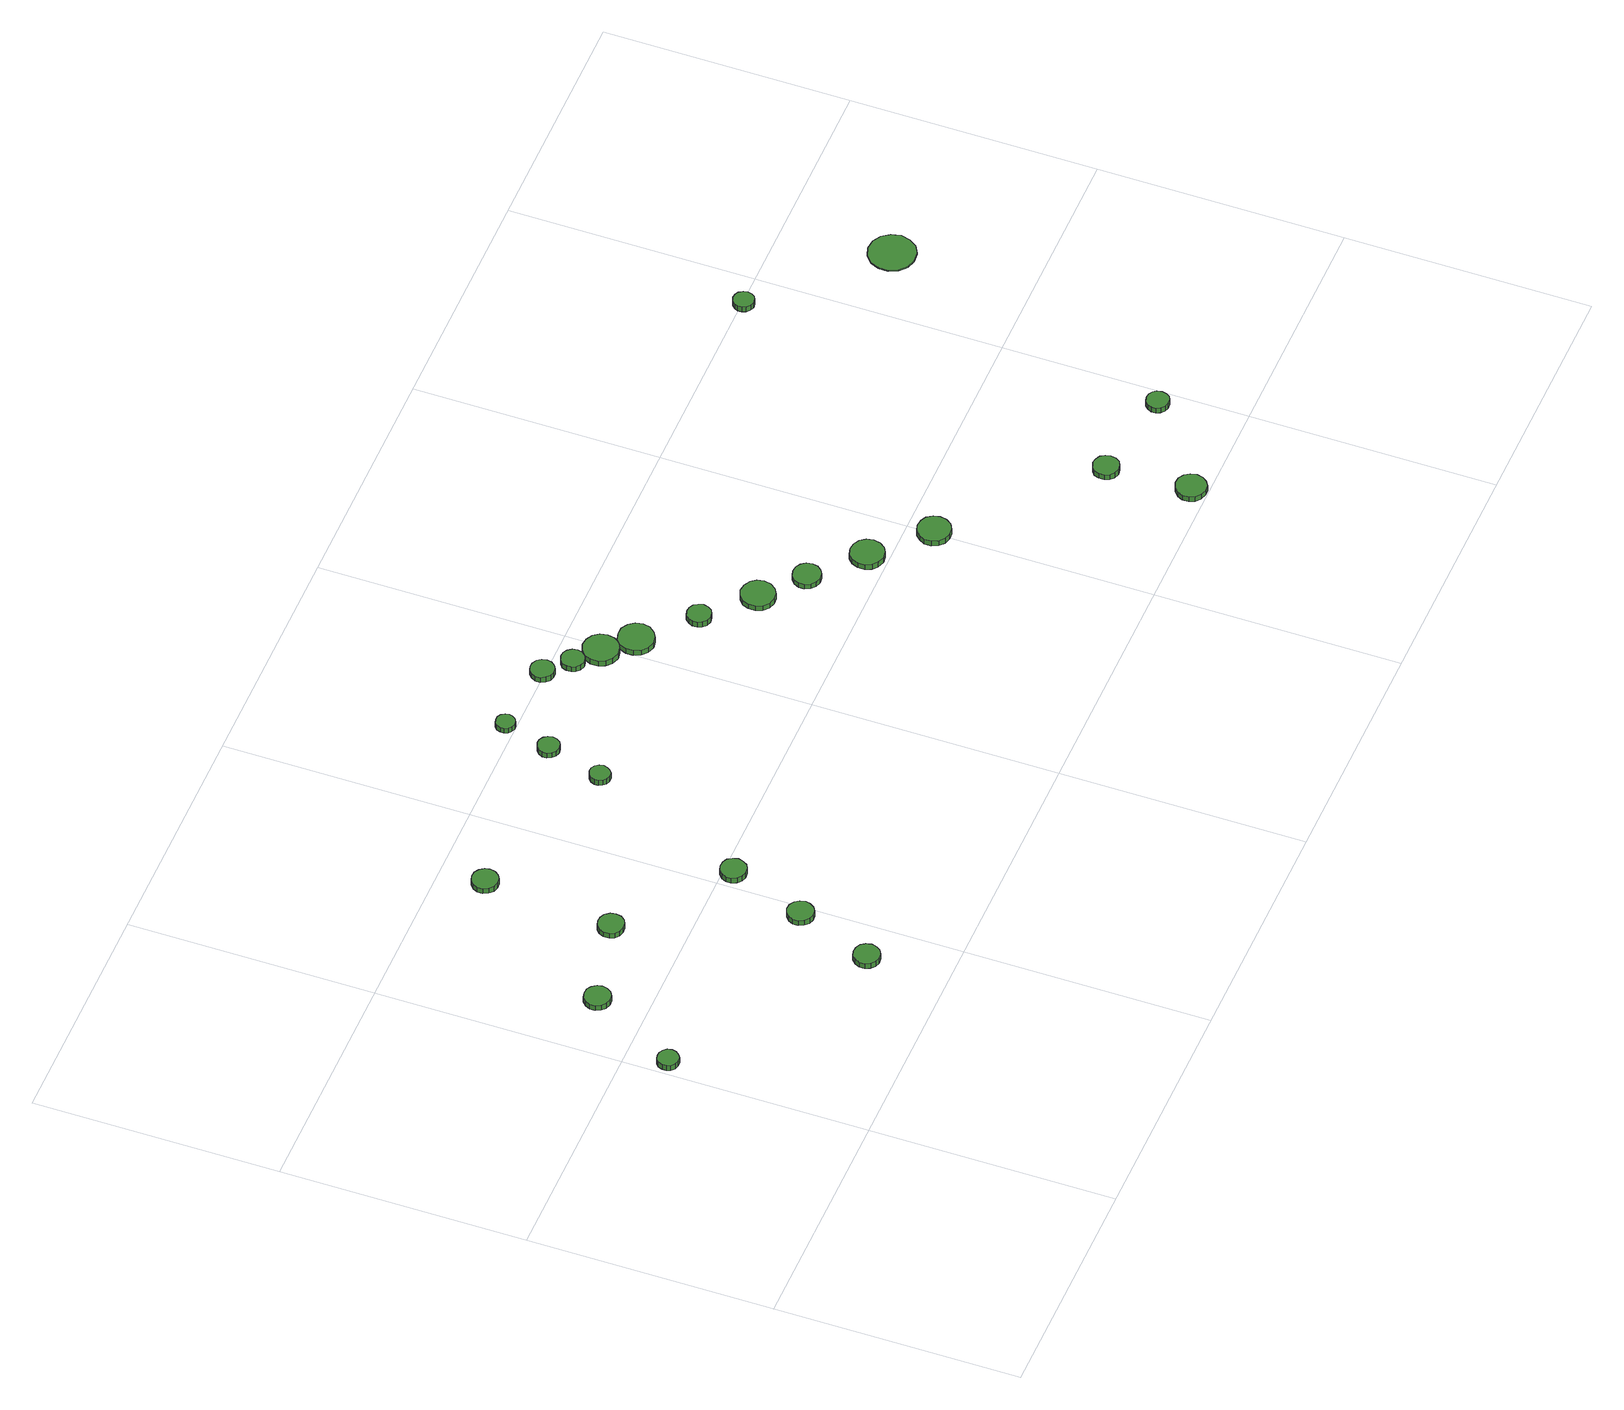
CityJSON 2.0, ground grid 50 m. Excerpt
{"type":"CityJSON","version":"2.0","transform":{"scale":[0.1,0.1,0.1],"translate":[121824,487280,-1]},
"CityObjects":{
"tree1":{"type":"SolitaryVegetationObject","attributes":{"function":"something"},"geometry":[{"type":"MultiSurface","lod":"1","boundaries":[[[0,1,2,3,4,5,6,7,8,9,10,11,12,13,14]],[[15,16,17,18,19,20,21,22,23,24,25,26,27,28,29]],[[0,29,28,1]],[[1,28,27,2]],[[2,27,26,3]],[[3,26,25,4]],[[4,25,24,5]],[[5,24,23,6]],[[6,23,22,7]],[[7,22,21,8]],[[8,21,20,9]],[[9,20,19,10]],[[10,19,18,11]],[[11,18,17,12]],[[12,17,16,13]],[[13,16,15,14]],[[14,15,29,0]]]}]},
"tree2":{"type":"SolitaryVegetationObject","attributes":{"function":"something"},"geometry":[{"type":"MultiSurface","lod":"1","boundaries":[[[30,31,32,33,34,35,36,37,38,39,40,41,42,43,44]],[[45,46,47,48,49,50,51,52,53,54,55,56,57,58,59]],[[30,59,58,31]],[[31,58,57,32]],[[32,57,56,33]],[[33,56,55,34]],[[34,55,54,35]],[[35,54,53,36]],[[36,53,52,37]],[[37,52,51,38]],[[38,51,50,39]],[[39,50,49,40]],[[40,49,48,41]],[[41,48,47,42]],[[42,47,46,43]],[[43,46,45,44]],[[44,45,59,30]]]}]},
"tree3":{"type":"SolitaryVegetationObject","attributes":{"function":"something"},"geometry":[{"type":"MultiSurface","lod":"1","boundaries":[[[60,61,62,63,64,65,66,67,68,69,70,71,72,73,74]],[[75,76,77,78,79,80,81,82,83,84,85,86,87,88,89]],[[60,89,88,61]],[[61,88,87,62]],[[62,87,86,63]],[[63,86,85,64]],[[64,85,84,65]],[[65,84,83,66]],[[66,83,82,67]],[[67,82,81,68]],[[68,81,80,69]],[[69,80,79,70]],[[70,79,78,71]],[[71,78,77,72]],[[72,77,76,73]],[[73,76,75,74]],[[74,75,89,60]]]}]},
"tree4":{"type":"SolitaryVegetationObject","attributes":{"function":"something"},"geometry":[{"type":"MultiSurface","lod":"1","boundaries":[[[90,91,92,93,94,95,96,97,98,99,100,101,102,103,104]],[[105,106,107,108,109,110,111,112,113,114,115,116,117,118,119]],[[90,119,118,91]],[[91,118,117,92]],[[92,117,116,93]],[[93,116,115,94]],[[94,115,114,95]],[[95,114,113,96]],[[96,113,112,97]],[[97,112,111,98]],[[98,111,110,99]],[[99,110,109,100]],[[100,109,108,101]],[[101,108,107,102]],[[102,107,106,103]],[[103,106,105,104]],[[104,105,119,90]]]}]},
"tree5":{"type":"SolitaryVegetationObject","attributes":{"function":"something"},"geometry":[{"type":"MultiSurface","lod":"1","boundaries":[[[120,121,122,123,124,125,126,127,128,129,130,131,132,133,134]],[[135,136,137,138,139,140,141,142,143,144,145,146,147,148,149]],[[120,149,148,121]],[[121,148,147,122]],[[122,147,146,123]],[[123,146,145,124]],[[124,145,144,125]],[[125,144,143,126]],[[126,143,142,127]],[[127,142,141,128]],[[128,141,140,129]],[[129,140,139,130]],[[130,139,138,131]],[[131,138,137,132]],[[132,137,136,133]],[[133,136,135,134]],[[134,135,149,120]]]}]},
"tree6":{"type":"SolitaryVegetationObject","attributes":{"function":"something"},"geometry":[{"type":"MultiSurface","lod":"1","boundaries":[[[150,151,152,153,154,155,156,157,158,159,160,161,162,163,164]],[[165,166,167,168,169,170,171,172,173,174,175,176,177,178,179]],[[150,179,178,151]],[[151,178,177,152]],[[152,177,176,153]],[[153,176,175,154]],[[154,175,174,155]],[[155,174,173,156]],[[156,173,172,157]],[[157,172,171,158]],[[158,171,170,159]],[[159,170,169,160]],[[160,169,168,161]],[[161,168,167,162]],[[162,167,166,163]],[[163,166,165,164]],[[164,165,179,150]]]}]},
"tree7":{"type":"SolitaryVegetationObject","attributes":{"function":"something"},"geometry":[{"type":"MultiSurface","lod":"1","boundaries":[[[180,181,182,183,184,185,186,187,188,189,190,191,192,193,194]],[[195,196,197,198,199,200,201,202,203,204,205,206,207,208,209]],[[180,209,208,181]],[[181,208,207,182]],[[182,207,206,183]],[[183,206,205,184]],[[184,205,204,185]],[[185,204,203,186]],[[186,203,202,187]],[[187,202,201,188]],[[188,201,200,189]],[[189,200,199,190]],[[190,199,198,191]],[[191,198,197,192]],[[192,197,196,193]],[[193,196,195,194]],[[194,195,209,180]]]}]},
"tree8":{"type":"SolitaryVegetationObject","attributes":{"function":"something"},"geometry":[{"type":"MultiSurface","lod":"1","boundaries":[[[210,211,212,213,214,215,216,217,218,219,220,221,222,223,224]],[[225,226,227,228,229,230,231,232,233,234,235,236,237,238,239]],[[210,239,238,211]],[[211,238,237,212]],[[212,237,236,213]],[[213,236,235,214]],[[214,235,234,215]],[[215,234,233,216]],[[216,233,232,217]],[[217,232,231,218]],[[218,231,230,219]],[[219,230,229,220]],[[220,229,228,221]],[[221,228,227,222]],[[222,227,226,223]],[[223,226,225,224]],[[224,225,239,210]]]}]},
"tree9":{"type":"SolitaryVegetationObject","attributes":{"function":"something"},"geometry":[{"type":"MultiSurface","lod":"1","boundaries":[[[240,241,242,243,244,245,246,247,248,249,250,251,252,253,254]],[[255,256,257,258,259,260,261,262,263,264,265,266,267,268,269]],[[240,269,268,241]],[[241,268,267,242]],[[242,267,266,243]],[[243,266,265,244]],[[244,265,264,245]],[[245,264,263,246]],[[246,263,262,247]],[[247,262,261,248]],[[248,261,260,249]],[[249,260,259,250]],[[250,259,258,251]],[[251,258,257,252]],[[252,257,256,253]],[[253,256,255,254]],[[254,255,269,240]]]}]},
"tree10":{"type":"SolitaryVegetationObject","attributes":{"function":"something"},"geometry":[{"type":"MultiSurface","lod":"1","boundaries":[[[270,271,272,273,274,275,276,277,278,279,280,281,282,283,284]],[[285,286,287,288,289,290,291,292,293,294,295,296,297,298,299]],[[270,299,298,271]],[[271,298,297,272]],[[272,297,296,273]],[[273,296,295,274]],[[274,295,294,275]],[[275,294,293,276]],[[276,293,292,277]],[[277,292,291,278]],[[278,291,290,279]],[[279,290,289,280]],[[280,289,288,281]],[[281,288,287,282]],[[282,287,286,283]],[[283,286,285,284]],[[284,285,299,270]]]}]},
"tree11":{"type":"SolitaryVegetationObject","attributes":{"function":"something"},"geometry":[{"type":"MultiSurface","lod":"1","boundaries":[[[300,301,302,303,304,305,306,307,308,309,310,311,312,313,314]],[[315,316,317,318,319,320,321,322,323,324,325,326,327,328,329]],[[300,329,328,301]],[[301,328,327,302]],[[302,327,326,303]],[[303,326,325,304]],[[304,325,324,305]],[[305,324,323,306]],[[306,323,322,307]],[[307,322,321,308]],[[308,321,320,309]],[[309,320,319,310]],[[310,319,318,311]],[[311,318,317,312]],[[312,317,316,313]],[[313,316,315,314]],[[314,315,329,300]]]}]},
"tree12":{"type":"SolitaryVegetationObject","attributes":{"function":"something"},"geometry":[{"type":"MultiSurface","lod":"1","boundaries":[[[330,331,332,333,334,335,336,337,338,339,340,341,342,343,344]],[[345,346,347,348,349,350,351,352,353,354,355,356,357,358,359]],[[330,359,358,331]],[[331,358,357,332]],[[332,357,356,333]],[[333,356,355,334]],[[334,355,354,335]],[[335,354,353,336]],[[336,353,352,337]],[[337,352,351,338]],[[338,351,350,339]],[[339,350,349,340]],[[340,349,348,341]],[[341,348,347,342]],[[342,347,346,343]],[[343,346,345,344]],[[344,345,359,330]]]}]},
"tree13":{"type":"SolitaryVegetationObject","attributes":{"function":"something"},"geometry":[{"type":"MultiSurface","lod":"1","boundaries":[[[360,361,362,363,364,365,366,367,368,369,370,371,372,373,374]],[[375,376,377,378,379,380,381,382,383,384,385,386,387,388,389]],[[360,389,388,361]],[[361,388,387,362]],[[362,387,386,363]],[[363,386,385,364]],[[364,385,384,365]],[[365,384,383,366]],[[366,383,382,367]],[[367,382,381,368]],[[368,381,380,369]],[[369,380,379,370]],[[370,379,378,371]],[[371,378,377,372]],[[372,377,376,373]],[[373,376,375,374]],[[374,375,389,360]]]}]},
"tree14":{"type":"SolitaryVegetationObject","attributes":{"function":"something"},"geometry":[{"type":"MultiSurface","lod":"1","boundaries":[[[390,391,392,393,394,395,396,397,398,399,400,401,402,403,404]],[[405,406,407,408,409,410,411,412,413,414,415,416,417,418,419]],[[390,419,418,391]],[[391,418,417,392]],[[392,417,416,393]],[[393,416,415,394]],[[394,415,414,395]],[[395,414,413,396]],[[396,413,412,397]],[[397,412,411,398]],[[398,411,410,399]],[[399,410,409,400]],[[400,409,408,401]],[[401,408,407,402]],[[402,407,406,403]],[[403,406,405,404]],[[404,405,419,390]]]}]},
"tree15":{"type":"SolitaryVegetationObject","attributes":{"function":"something"},"geometry":[{"type":"MultiSurface","lod":"1","boundaries":[[[420,421,422,423,424,425,426,427,428,429,430,431,432,433,434]],[[435,436,437,438,439,440,441,442,443,444,445,446,447,448,449]],[[420,449,448,421]],[[421,448,447,422]],[[422,447,446,423]],[[423,446,445,424]],[[424,445,444,425]],[[425,444,443,426]],[[426,443,442,427]],[[427,442,441,428]],[[428,441,440,429]],[[429,440,439,430]],[[430,439,438,431]],[[431,438,437,432]],[[432,437,436,433]],[[433,436,435,434]],[[434,435,449,420]]]}]},
"tree16":{"type":"SolitaryVegetationObject","attributes":{"function":"something"},"geometry":[{"type":"MultiSurface","lod":"1","boundaries":[[[450,451,452,453,454,455,456,457,458,459,460,461,462,463,464]],[[465,466,467,468,469,470,471,472,473,474,475,476,477,478,479]],[[450,479,478,451]],[[451,478,477,452]],[[452,477,476,453]],[[453,476,475,454]],[[454,475,474,455]],[[455,474,473,456]],[[456,473,472,457]],[[457,472,471,458]],[[458,471,470,459]],[[459,470,469,460]],[[460,469,468,461]],[[461,468,467,462]],[[462,467,466,463]],[[463,466,465,464]],[[464,465,479,450]]]}]},
"tree17":{"type":"SolitaryVegetationObject","attributes":{"function":"something"},"geometry":[{"type":"MultiSurface","lod":"1","boundaries":[[[480,481,482,483,484,485,486,487,488,489,490,491,492,493,494]],[[495,496,497,498,499,500,501,502,503,504,505,506,507,508,509]],[[480,509,508,481]],[[481,508,507,482]],[[482,507,506,483]],[[483,506,505,484]],[[484,505,504,485]],[[485,504,503,486]],[[486,503,502,487]],[[487,502,501,488]],[[488,501,500,489]],[[489,500,499,490]],[[490,499,498,491]],[[491,498,497,492]],[[492,497,496,493]],[[493,496,495,494]],[[494,495,509,480]]]}]},
"tree18":{"type":"SolitaryVegetationObject","attributes":{"function":"something"},"geometry":[{"type":"MultiSurface","lod":"1","boundaries":[[[510,511,512,513,514,515,516,517,518,519,520,521,522,523,524]],[[525,526,527,528,529,530,531,532,533,534,535,536,537,538,539]],[[510,539,538,511]],[[511,538,537,512]],[[512,537,536,513]],[[513,536,535,514]],[[514,535,534,515]],[[515,534,533,516]],[[516,533,532,517]],[[517,532,531,518]],[[518,531,530,519]],[[519,530,529,520]],[[520,529,528,521]],[[521,528,527,522]],[[522,527,526,523]],[[523,526,525,524]],[[524,525,539,510]]]}]},
"tree19":{"type":"SolitaryVegetationObject","attributes":{"function":"something"},"geometry":[{"type":"MultiSurface","lod":"1","boundaries":[[[540,541,542,543,544,545,546,547,548,549,550,551,552,553,554]],[[555,556,557,558,559,560,561,562,563,564,565,566,567,568,569]],[[540,569,568,541]],[[541,568,567,542]],[[542,567,566,543]],[[543,566,565,544]],[[544,565,564,545]],[[545,564,563,546]],[[546,563,562,547]],[[547,562,561,548]],[[548,561,560,549]],[[549,560,559,550]],[[550,559,558,551]],[[551,558,557,552]],[[552,557,556,553]],[[553,556,555,554]],[[554,555,569,540]]]}]},
"tree20":{"type":"SolitaryVegetationObject","attributes":{"function":"something"},"geometry":[{"type":"MultiSurface","lod":"1","boundaries":[[[570,571,572,573,574,575,576,577,578,579,580,581,582,583,584]],[[585,586,587,588,589,590,591,592,593,594,595,596,597,598,599]],[[570,599,598,571]],[[571,598,597,572]],[[572,597,596,573]],[[573,596,595,574]],[[574,595,594,575]],[[575,594,593,576]],[[576,593,592,577]],[[577,592,591,578]],[[578,591,590,579]],[[579,590,589,580]],[[580,589,588,581]],[[581,588,587,582]],[[582,587,586,583]],[[583,586,585,584]],[[584,585,599,570]]]}]},
"tree21":{"type":"SolitaryVegetationObject","attributes":{"function":"something"},"geometry":[{"type":"MultiSurface","lod":"1","boundaries":[[[600,601,602,603,604,605,606,607,608,609,610,611,612,613,614]],[[615,616,617,618,619,620,621,622,623,624,625,626,627,628,629]],[[600,629,628,601]],[[601,628,627,602]],[[602,627,626,603]],[[603,626,625,604]],[[604,625,624,605]],[[605,624,623,606]],[[606,623,622,607]],[[607,622,621,608]],[[608,621,620,609]],[[609,620,619,610]],[[610,619,618,611]],[[611,618,617,612]],[[612,617,616,613]],[[613,616,615,614]],[[614,615,629,600]]]}]},
"tree22":{"type":"SolitaryVegetationObject","attributes":{"function":"something"},"geometry":[{"type":"MultiSurface","lod":"1","boundaries":[[[630,631,632,633,634,635,636,637,638,639,640,641,642,643,644]],[[645,646,647,648,649,650,651,652,653,654,655,656,657,658,659]],[[630,659,658,631]],[[631,658,657,632]],[[632,657,656,633]],[[633,656,655,634]],[[634,655,654,635]],[[635,654,653,636]],[[636,653,652,637]],[[637,652,651,638]],[[638,651,650,639]],[[639,650,649,640]],[[640,649,648,641]],[[641,648,647,642]],[[642,647,646,643]],[[643,646,645,644]],[[644,645,659,630]]]}]},
"tree23":{"type":"SolitaryVegetationObject","attributes":{"function":"something"},"geometry":[{"type":"MultiSurface","lod":"1","boundaries":[[[660,661,662,663,664,665,666,667,668,669,670,671,672,673,674]],[[675,676,677,678,679,680,681,682,683,684,685,686,687,688,689]],[[660,689,688,661]],[[661,688,687,662]],[[662,687,686,663]],[[663,686,685,664]],[[664,685,684,665]],[[665,684,683,666]],[[666,683,682,667]],[[667,682,681,668]],[[668,681,680,669]],[[669,680,679,670]],[[670,679,678,671]],[[671,678,677,672]],[[672,677,676,673]],[[673,676,675,674]],[[674,675,689,660]]]}]},
"tree24":{"type":"SolitaryVegetationObject","attributes":{"function":"something"},"geometry":[{"type":"MultiSurface","lod":"1","boundaries":[[[690,691,692,693,694,695,696,697,698,699,700,701,702,703,704]],[[705,706,707,708,709,710,711,712,713,714,715,716,717,718,719]],[[690,719,718,691]],[[691,718,717,692]],[[692,717,716,693]],[[693,716,715,694]],[[694,715,714,695]],[[695,714,713,696]],[[696,713,712,697]],[[697,712,711,698]],[[698,711,710,699]],[[699,710,709,700]],[[700,709,708,701]],[[701,708,707,702]],[[702,707,706,703]],[[703,706,705,704]],[[704,705,719,690]]]}]}
},
"vertices":[
[47,416,29],[45,425,29],[39,432,29],[32,436,29],[23,437,29],[14,435,29],[7,429,29],[4,420,29],[4,411,29],[7,403,29],[14,397,29],[23,394,29],[32,395,29],[39,400,29],[45,407,29],[45,407,16],[39,400,16],[32,395,16],[23,394,16],[14,397,16],[7,403,16],[4,411,16],[4,420,16],[7,429,16],[14,435,16],[23,437,16],[32,436,16],[39,432,16],[45,425,16],[47,416,16],
[153,598,31],[151,608,31],[144,617,31],[135,623,31],[124,624,31],[113,621,31],[105,613,31],[100,603,31],[100,592,31],[105,582,31],[113,575,31],[124,571,31],[135,572,31],[144,578,31],[151,587,31],[151,587,18],[144,578,18],[135,572,18],[124,571,18],[113,575,18],[105,582,18],[100,592,18],[100,603,18],[105,613,18],[113,621,18],[124,624,18],[135,623,18],[144,617,18],[151,608,18],[153,598,18],
[439,163,30],[436,174,30],[430,183,30],[420,188,30],[409,189,30],[399,186,30],[391,178,30],[386,168,30],[386,157,30],[391,147,30],[399,140,30],[409,136,30],[420,138,30],[430,143,30],[436,152,30],[436,152,17],[430,143,17],[420,138,17],[409,136,17],[399,140,17],[391,147,17],[386,157,17],[386,168,17],[391,178,17],[399,186,17],[409,189,17],[420,188,17],[430,183,17],[436,174,17],[439,163,17],
[339,642,30],[337,653,30],[330,662,30],[321,667,30],[310,668,30],[299,665,30],[291,658,30],[287,648,30],[287,636,30],[291,626,30],[299,619,30],[310,616,30],[321,617,30],[330,622,30],[337,631,30],[337,631,17],[330,622,17],[321,617,17],[310,616,17],[299,619,17],[291,626,17],[287,636,17],[287,648,17],[291,658,17],[299,665,17],[310,668,17],[321,667,17],[330,662,17],[337,653,17],[339,642,17],
[498,319,31],[495,330,31],[489,339,31],[479,345,31],[468,346,31],[458,342,31],[450,335,31],[445,325,31],[445,314,31],[450,304,31],[458,296,31],[468,293,31],[479,294,31],[489,300,31],[495,309,31],[495,309,18],[489,300,18],[479,294,18],[468,293,18],[458,296,18],[450,304,18],[445,314,18],[445,325,18],[450,335,18],[458,342,18],[468,346,18],[479,345,18],[489,339,18],[495,330,18],[498,319,18],
[362,906,31],[360,916,31],[353,925,31],[344,931,31],[333,932,31],[322,929,31],[314,921,31],[309,911,31],[309,900,31],[314,890,31],[322,882,31],[333,879,31],[344,880,31],[353,886,31],[360,895,31],[360,895,18],[353,886,18],[344,880,18],[333,879,18],[322,882,18],[314,890,18],[309,900,18],[309,911,18],[314,921,18],[322,929,18],[333,932,18],[344,931,18],[353,925,18],[360,916,18],[362,906,18],
[557,478,30],[554,489,30],[548,498,30],[538,503,30],[527,504,30],[517,501,30],[509,494,30],[504,484,30],[504,473,30],[509,462,30],[517,455,30],[527,452,30],[538,453,30],[548,458,30],[554,467,30],[554,467,17],[548,458,17],[538,453,17],[527,452,17],[517,455,17],[509,462,17],[504,473,17],[504,484,17],[509,494,17],[517,501,17],[527,504,17],[538,503,17],[548,498,17],[554,489,17],[557,478,17],
[693,803,30],[691,812,30],[686,819,30],[679,823,30],[670,824,30],[662,821,30],[656,815,30],[652,807,30],[652,799,30],[656,791,30],[662,785,30],[670,782,30],[679,783,30],[686,788,30],[691,795,30],[691,795,17],[686,788,17],[679,783,17],[670,782,17],[662,785,17],[656,791,17],[652,799,17],[652,807,17],[656,815,17],[662,821,17],[670,824,17],[679,823,17],[686,819,17],[691,812,17],[693,803,17],
[728,920,30],[726,929,30],[721,936,30],[713,941,30],[704,942,30],[695,939,30],[688,933,30],[684,924,30],[684,915,30],[688,907,30],[695,900,30],[704,898,30],[713,899,30],[721,903,30],[726,911,30],[726,911,17],[721,903,17],[713,899,17],[704,898,17],[695,900,17],[688,907,17],[684,915,17],[684,924,17],[688,933,17],[695,939,17],[704,942,17],[713,941,17],[721,936,17],[726,929,17],[728,920,17],
[752,1017,32],[750,1025,32],[745,1032,32],[738,1036,32],[730,1036,32],[723,1034,32],[717,1029,32],[714,1021,32],[714,1014,32],[717,1006,32],[723,1001,32],[730,998,32],[738,999,32],[745,1003,32],[750,1010,32],[750,1010,19],[745,1003,19],[738,999,19],[730,998,19],[723,1001,19],[717,1006,19],[714,1014,19],[714,1021,19],[717,1029,19],[723,1034,19],[730,1036,19],[738,1036,19],[745,1032,19],[750,1025,19],[752,1017,19],
[911,1002,31],[909,1012,31],[903,1020,31],[894,1025,31],[884,1026,31],[875,1023,31],[868,1016,31],[863,1007,31],[863,997,31],[868,988,31],[875,981,31],[884,978,31],[894,979,31],[903,984,31],[909,992,31],[909,992,18],[903,984,18],[894,979,18],[884,978,18],[875,981,18],[868,988,18],[863,997,18],[863,1007,18],[868,1016,18],[875,1023,18],[884,1026,18],[894,1025,18],[903,1020,18],[909,1012,18],[911,1002,18],
[960,959,27],[958,969,27],[952,977,27],[944,982,27],[934,983,27],[925,980,27],[917,973,27],[914,964,27],[914,954,27],[917,946,27],[925,939,27],[934,936,27],[944,937,27],[952,942,27],[958,950,27],[958,950,14],[952,942,14],[944,937,14],[934,936,14],[925,939,14],[917,946,14],[914,954,14],[914,964,14],[917,973,14],[925,980,14],[934,983,14],[944,982,14],[952,977,14],[958,969,14],[960,959,14],
[1015,919,29],[1012,934,29],[1003,946,29],[990,953,29],[975,955,29],[961,950,29],[950,940,29],[944,927,29],[944,911,29],[950,898,29],[961,888,29],[975,883,29],[990,885,29],[1003,892,29],[1012,904,29],[1012,904,16],[1003,892,16],[990,885,16],[975,883,16],[961,888,16],[950,898,16],[944,911,16],[944,927,16],[950,940,16],[961,950,16],[975,955,16],[990,953,16],[1003,946,16],[1012,934,16],[1015,919,16],
[1067,867,28],[1064,882,28],[1055,894,28],[1042,902,28],[1027,903,28],[1012,899,28],[1001,889,28],[995,875,28],[995,860,28],[1001,846,28],[1012,836,28],[1027,831,28],[1042,833,28],[1055,841,28],[1064,853,28],[1064,853,15],[1055,841,15],[1042,833,15],[1027,831,15],[1012,836,15],[1001,846,15],[995,860,15],[995,875,15],[1001,889,15],[1012,899,15],[1027,903,15],[1042,902,15],[1055,894,15],[1064,882,15],[1067,867,15],
[1156,779,27],[1153,789,27],[1148,797,27],[1139,802,27],[1129,803,27],[1119,800,27],[1112,793,27],[1108,784,27],[1108,774,27],[1112,765,27],[1119,758,27],[1129,755,27],[1139,756,27],[1148,761,27],[1153,769,27],[1153,769,14],[1148,761,14],[1139,756,14],[1129,755,14],[1119,758,14],[1112,765,14],[1108,774,14],[1108,784,14],[1112,793,14],[1119,800,14],[1129,803,14],[1139,802,14],[1148,797,14],[1153,789,14],[1156,779,14],
[1254,694,28],[1251,708,28],[1243,719,28],[1230,726,28],[1216,728,28],[1203,723,28],[1192,714,28],[1187,701,28],[1187,687,28],[1192,674,28],[1203,664,28],[1216,660,28],[1230,661,28],[1243,669,28],[1251,680,28],[1251,680,15],[1243,669,15],[1230,661,15],[1216,660,15],[1203,664,15],[1192,674,15],[1187,687,15],[1187,701,15],[1192,714,15],[1203,723,15],[1216,728,15],[1230,726,15],[1243,719,15],[1251,708,15],[1254,694,15],
[1330,626,26],[1328,638,26],[1321,647,26],[1311,653,26],[1299,654,26],[1288,651,26],[1279,643,26],[1274,632,26],[1274,621,26],[1279,610,26],[1288,602,26],[1299,598,26],[1311,600,26],[1321,606,26],[1328,615,26],[1328,615,14],[1321,606,14],[1311,600,14],[1299,598,14],[1288,602,14],[1279,610,14],[1274,621,14],[1274,632,14],[1279,643,14],[1288,651,14],[1299,654,14],[1311,653,14],[1321,647,14],[1328,638,14],[1330,626,14],
[1429,540,27],[1426,554,27],[1418,565,27],[1406,572,27],[1392,574,27],[1378,570,27],[1368,560,27],[1362,547,27],[1362,533,27],[1368,520,27],[1378,511,27],[1392,506,27],[1406,508,27],[1418,515,27],[1426,526,27],[1426,526,14],[1418,515,14],[1406,508,14],[1392,506,14],[1378,511,14],[1368,520,14],[1362,533,14],[1362,547,14],[1368,560,14],[1378,570,14],[1392,574,14],[1406,572,14],[1418,565,14],[1426,554,14],[1429,540,14],
[1532,445,26],[1529,458,26],[1521,470,26],[1509,476,26],[1495,478,26],[1482,474,26],[1472,464,26],[1466,452,26],[1466,438,26],[1472,425,26],[1482,416,26],[1495,412,26],[1509,413,26],[1521,420,26],[1529,431,26],[1529,431,13],[1521,420,13],[1509,413,13],[1495,412,13],[1482,416,13],[1472,425,13],[1466,438,13],[1466,452,13],[1472,464,13],[1482,474,13],[1495,478,13],[1509,476,13],[1521,470,13],[1529,458,13],[1532,445,13],
[1809,32,26],[1806,45,26],[1799,55,26],[1788,62,26],[1775,63,26],[1763,59,26],[1753,50,26],[1748,39,26],[1748,26,26],[1753,14,26],[1763,6,26],[1775,2,26],[1788,3,26],[1799,10,26],[1806,20,26],[1806,20,14],[1799,10,14],[1788,3,14],[1775,2,14],[1763,6,14],[1753,14,14],[1748,26,14],[1748,39,14],[1753,50,14],[1763,59,14],[1775,63,14],[1788,62,14],[1799,55,14],[1806,45,14],[1809,32,14],
[1794,201,28],[1792,211,28],[1786,220,28],[1776,225,28],[1766,227,28],[1755,223,28],[1747,216,28],[1743,206,28],[1743,195,28],[1747,185,28],[1755,178,28],[1766,174,28],[1776,176,28],[1786,181,28],[1792,190,28],[1792,190,15],[1786,181,15],[1776,176,15],[1766,174,15],[1755,178,15],[1747,185,15],[1743,195,15],[1743,206,15],[1747,216,15],[1755,223,15],[1766,227,15],[1776,225,15],[1786,220,15],[1792,211,15],[1794,201,15],
[1984,170,30],[1982,180,30],[1977,187,30],[1969,192,30],[1959,193,30],[1950,190,30],[1943,184,30],[1939,175,30],[1939,166,30],[1943,157,30],[1950,151,30],[1959,148,30],[1969,149,30],[1977,153,30],[1982,161,30],[1982,161,17],[1977,153,17],[1969,149,17],[1959,148,17],[1950,151,17],[1943,157,17],[1939,166,17],[1939,175,17],[1943,184,17],[1950,190,17],[1959,193,17],[1969,192,17],[1977,187,17],[1982,180,17],[1984,170,17],
[1945,994,31],[1943,1002,31],[1938,1010,31],[1931,1014,31],[1922,1015,31],[1914,1012,31],[1907,1006,31],[1904,998,31],[1904,990,31],[1907,982,31],[1914,976,31],[1922,973,31],[1931,974,31],[1938,978,31],[1943,985,31],[1943,985,18],[1938,978,18],[1931,974,18],[1922,973,18],[1914,976,18],[1907,982,18],[1904,990,18],[1904,998,18],[1907,1006,18],[1914,1012,18],[1922,1015,18],[1931,1014,18],[1938,1010,18],[1943,1002,18],[1945,994,18],
[2204,783,12],[2199,802,12],[2188,818,12],[2171,828,12],[2151,830,12],[2133,824,12],[2118,811,12],[2110,793,12],[2110,773,12],[2118,755,12],[2133,742,12],[2151,736,12],[2171,738,12],[2188,748,12],[2199,764,12],[2199,764,9],[2188,748,9],[2171,738,9],[2151,736,9],[2133,742,9],[2118,755,9],[2110,773,9],[2110,793,9],[2118,811,9],[2133,824,9],[2151,830,9],[2171,828,9],[2188,818,9],[2199,802,9],[2204,783,9]
]}
